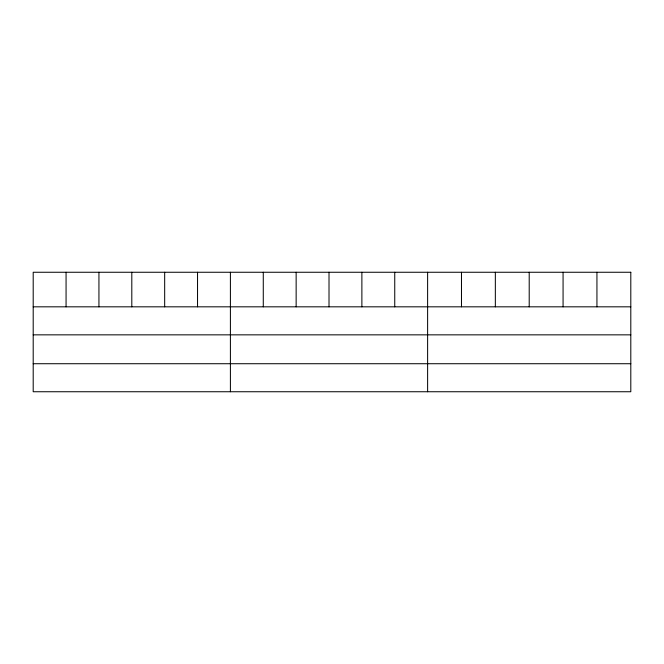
<?xml version="1.0" encoding="UTF-8"?>
<svg xmlns="http://www.w3.org/2000/svg" width="664" height="664" viewBox="0 0 664 664"><rect width="100%" height="100%" fill="white"/><g stroke="black" fill="none" stroke-linecap="round" stroke-linejoin="round"><path stroke-width="1" d="M33.2 306.826L630.8 306.826M33.2 334.847L630.8 334.847M33.2 363.723L630.8 363.723M596.936 272.257L596.936 306.826M563.072 272.257L563.072 306.826M529.208 272.257L529.208 306.826M495.344 272.257L495.344 306.826M461.48 272.257L461.48 306.826M427.616 272.257L427.616 391.743M394.748 272.257L394.748 306.826M361.88 272.257L361.88 306.826M329.012 272.257L329.012 306.826M296.144 272.257L296.144 306.826M263.276 272.257L263.276 306.826M230.408 272.257L230.408 391.743M197.54 272.257L197.54 306.826M164.672 272.257L164.672 306.826M131.804 272.257L131.804 306.826M98.936 272.257L98.936 306.826M66.068 272.257L66.068 306.826M630.8 272.257L33.2 272.257L33.2 391.743L630.8 391.743L630.8 272.257"/></g></svg>
